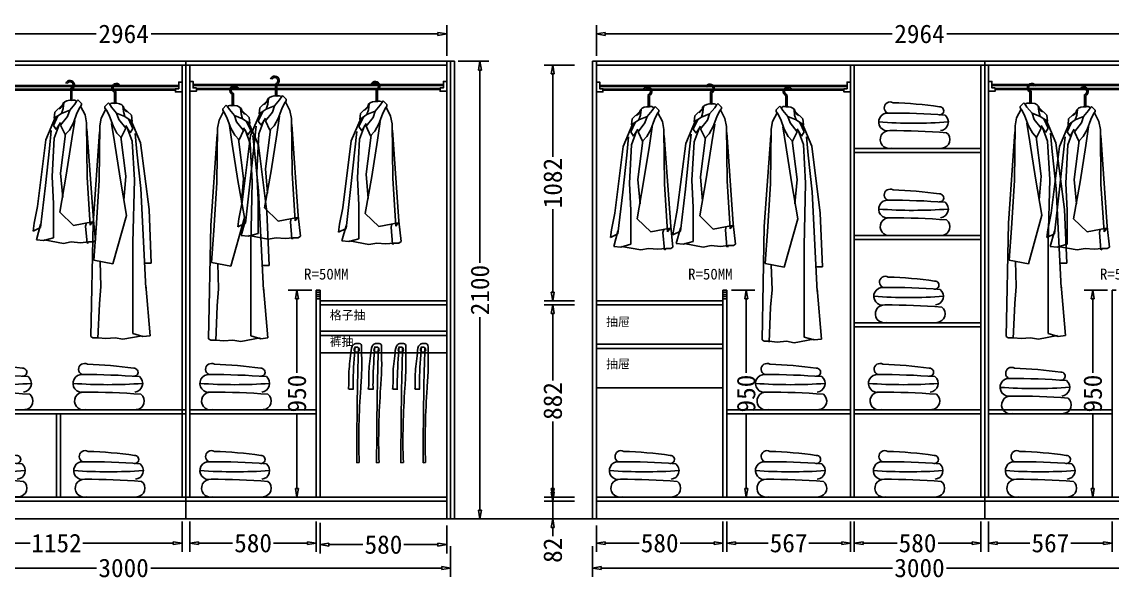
# Model space of a CAD drawing. Header units: millimetres. Extents: x 304407 to 361076, y -1262425 to -1203358.
# Drawn here: x 324807 to 329809, y -1255778 to -1253215 of the extents above; entities that cross this region are included whole.
import ezdxf

# ---------------------------------------------------------------- set-up
doc = ezdxf.new("R2010")
doc.units = ezdxf.units.MM
doc.header["$LTSCALE"] = 20
doc.layers.get('Defpoints').update_dxf_attribs({"color": 250})
for name, color, linetype in [('4', 1, 'Continuous'), ('6', 6, 'Continuous'), ('8', 8, 'Continuous'), ('LAYER10', 11, 'Continuous'), ('LAYER8', 11, 'Continuous'), ('图层3', 4, 'Continuous'), ('墙体', 40, 'Continuous')]:
    doc.layers.add(name, color=color, linetype=linetype)
doc.styles.get("Standard").update_dxf_attribs({"font": 'SimSun.ttf', "height": 85})
doc.styles.add('text', font='SimSun.ttf', dxfattribs={"height": 85})
doc.dimstyles.new('周文晶', dxfattribs={"dimtxt": 70, "dimasz": 40, "dimexe": 40, "dimexo": 30, "dimgap": 10, "dimtad": 0, "dimdec": 0, "dimtxsty": 'Standard', "dimblk": 'CLOSEDBLANK', "dimcen": 200, "dimclrd": 256, "dimclre": 256, "dimadec": 0, "dimazin": 0, "dimtfac": 1, "dimtdec": 0, "dimtmove": 0, "dimatfit": 3, "dimldrblk": 'CLOSEDBLANK', "dimfxl": 100, "dimfxlon": 1, "dimarcsym": 0})

# ---------------------------------------------------------------- blocks, each defined once
blk = doc.blocks.new('_ClosedBlank')
at = {"color": 0, "linetype": 'ByBlock', "lineweight": -2}
for p, q in [((-1, 0.17), (0, 0)), ((-1, 0.17), (-1, -0.17)), ((0, 0), (-1, -0.17))]:
    blk.add_line(p, q, dxfattribs=at)
blk = doc.blocks.new('*D2265')
at = {"lineweight": -2, "transparency": 16777216}
for p, q in [((325578.2, -1255507.8), (325578.2, -1255647.8)), ((326158.2, -1255507.8), (326158.2, -1255647.8)), ((325618.2, -1255607.8), (325774.2, -1255607.8)), ((326118.2, -1255607.8), (325962.3, -1255607.8))]:
    blk.add_line(p, q, dxfattribs=at)
at = {"layer": 'Defpoints', "color": 0, "transparency": 16777216}
for p in [(325578.2, -1253414.3), (326158.2, -1255396.3), (326158.2, -1255607.8)]:
    blk.add_point(p, dxfattribs=at)
at = {"lineweight": -2, "transparency": 16777216, "xscale": 40, "yscale": 40, "zscale": 40, "rotation": 180}
blk.add_blockref('_ClosedBlank', (325578.2, -1255607.8), dxfattribs=at)
at = {"lineweight": -2, "transparency": 16777216, "xscale": 40, "yscale": 40, "zscale": 40}
blk.add_blockref('_ClosedBlank', (326158.2, -1255607.8), dxfattribs=at)
at = {"color": 0, "transparency": 16777216, "insert": (325868.2, -1255607.8), "char_height": 85, "attachment_point": 5}
blk.add_mtext('580', dxfattribs=at)
blk = doc.blocks.new('*D2266')
at = {"lineweight": -2, "transparency": 16777216}
for p, q in [((323792.2, -1253370.9), (323792.2, -1253230.9)), ((326756.2, -1253370.9), (326756.2, -1253230.9)), ((323832.2, -1253270.9), (325148.5, -1253270.9)), ((326716.2, -1253270.9), (325399.9, -1253270.9))]:
    blk.add_line(p, q, dxfattribs=at)
at = {"layer": 'Defpoints', "color": 0, "transparency": 16777216}
for p in [(326756.2, -1253270.9), (323792.2, -1253414.3), (326756.2, -1253414.3)]:
    blk.add_point(p, dxfattribs=at)
at = {"lineweight": -2, "transparency": 16777216, "xscale": 40, "yscale": 40, "zscale": 40, "rotation": 180}
blk.add_blockref('_ClosedBlank', (323792.2, -1253270.9), dxfattribs=at)
at = {"lineweight": -2, "transparency": 16777216, "xscale": 40, "yscale": 40, "zscale": 40}
blk.add_blockref('_ClosedBlank', (326756.2, -1253270.9), dxfattribs=at)
at = {"color": 0, "transparency": 16777216, "insert": (325274.2, -1253270.9), "char_height": 85, "attachment_point": 5}
blk.add_mtext('2964', dxfattribs=at)
blk = doc.blocks.new('*D2267')
at = {"lineweight": -2, "transparency": 16777216}
for p, q in [((323774.2, -1255621.9), (323774.2, -1255761.9)), ((326774.2, -1255621.9), (326774.2, -1255761.9)), ((323814.2, -1255721.9), (325149.9, -1255721.9)), ((326734.2, -1255721.9), (325398.5, -1255721.9))]:
    blk.add_line(p, q, dxfattribs=at)
at = {"layer": 'Defpoints', "color": 0, "transparency": 16777216}
for p in [(323774.2, -1255496.3), (326774.2, -1255496.3), (326774.2, -1255721.9)]:
    blk.add_point(p, dxfattribs=at)
at = {"lineweight": -2, "transparency": 16777216, "xscale": 40, "yscale": 40, "zscale": 40, "rotation": 180}
blk.add_blockref('_ClosedBlank', (323774.2, -1255721.9), dxfattribs=at)
at = {"lineweight": -2, "transparency": 16777216, "xscale": 40, "yscale": 40, "zscale": 40}
blk.add_blockref('_ClosedBlank', (326774.2, -1255721.9), dxfattribs=at)
at = {"color": 0, "transparency": 16777216, "insert": (325274.2, -1255721.9), "char_height": 85, "attachment_point": 5}
blk.add_mtext('3000', dxfattribs=at)
blk = doc.blocks.new('*D2268')
at = {"lineweight": -2, "transparency": 16777216}
for p, q in [((326809.1, -1253396.3), (326949.1, -1253396.3)), ((326909.1, -1253436.3), (326909.1, -1254321.5)), ((326909.1, -1255456.3), (326909.1, -1254571)), ((326809.1, -1255496.3), (326949.1, -1255496.3))]:
    blk.add_line(p, q, dxfattribs=at)
at = {"layer": 'Defpoints', "color": 0, "transparency": 16777216}
for p in [(326774.2, -1253396.3), (326909.1, -1253396.3), (326774.2, -1255496.3)]:
    blk.add_point(p, dxfattribs=at)
at = {"lineweight": -2, "transparency": 16777216, "xscale": 40, "yscale": 40, "zscale": 40}
for p, rotation in [((326909.1, -1253396.3), 90), ((326909.1, -1255496.3), 270)]:
    blk.add_blockref('_ClosedBlank', p, dxfattribs=dict(at, rotation=rotation))
at = {"color": 0, "transparency": 16777216, "insert": (326909.1, -1254446.3), "char_height": 85, "attachment_point": 5, "rotation": 90}
blk.add_mtext('2100', dxfattribs=at)
blk = doc.blocks.new('*D2269')
at = {"lineweight": -2, "transparency": 16777216}
for p, q in [((326137.2, -1254446.3), (326029.2, -1254446.3)), ((326069.2, -1254486.3), (326069.2, -1254826.3)), ((326069.2, -1255356.3), (326069.2, -1255016.3)), ((326128.2, -1255396.3), (326029.2, -1255396.3))]:
    blk.add_line(p, q, dxfattribs=at)
at = {"layer": 'Defpoints', "color": 0, "transparency": 16777216}
for p in [(326167.2, -1254446.3), (326069.2, -1255396.3), (326158.2, -1255396.3)]:
    blk.add_point(p, dxfattribs=at)
at = {"lineweight": -2, "transparency": 16777216, "xscale": 40, "yscale": 40, "zscale": 40}
for p, rotation in [((326069.2, -1254446.3), 90), ((326069.2, -1255396.3), 270)]:
    blk.add_blockref('_ClosedBlank', p, dxfattribs=dict(at, rotation=rotation))
at = {"color": 0, "transparency": 16777216, "insert": (326069.2, -1254921.3), "char_height": 85, "attachment_point": 5, "rotation": 90}
blk.add_mtext('950', dxfattribs=at)
blk = doc.blocks.new('*D2270')
at = {"lineweight": -2, "transparency": 16777216}
for p, q in [((326176.2, -1255514.5), (326176.2, -1255654.5)), ((326756.2, -1255526.3), (326756.2, -1255654.5)), ((326216.2, -1255614.5), (326372.2, -1255614.5)), ((326716.2, -1255614.5), (326560.3, -1255614.5))]:
    blk.add_line(p, q, dxfattribs=at)
at = {"layer": 'Defpoints', "color": 0, "transparency": 16777216}
for p in [(326176.2, -1255396.3), (326756.2, -1255496.3), (326756.2, -1255614.5)]:
    blk.add_point(p, dxfattribs=at)
at = {"lineweight": -2, "transparency": 16777216, "xscale": 40, "yscale": 40, "zscale": 40, "rotation": 180}
blk.add_blockref('_ClosedBlank', (326176.2, -1255614.5), dxfattribs=at)
at = {"lineweight": -2, "transparency": 16777216, "xscale": 40, "yscale": 40, "zscale": 40}
blk.add_blockref('_ClosedBlank', (326756.2, -1255614.5), dxfattribs=at)
at = {"color": 0, "transparency": 16777216, "insert": (326466.2, -1255614.5), "char_height": 85, "attachment_point": 5}
blk.add_mtext('580', dxfattribs=at)
blk = doc.blocks.new('*D2276')
at = {"lineweight": -2, "transparency": 16777216}
for p, q in [((324390.2, -1255507.8), (324390.2, -1255647.8)), ((325542.2, -1255507.8), (325542.2, -1255647.8)), ((324430.2, -1255607.8), (324846, -1255607.8)), ((325502.2, -1255607.8), (325086.5, -1255607.8))]:
    blk.add_line(p, q, dxfattribs=at)
at = {"layer": 'Defpoints', "color": 0, "transparency": 16777216}
for p in [(324390.2, -1255396.3), (325542.2, -1255396.3), (325542.2, -1255607.8)]:
    blk.add_point(p, dxfattribs=at)
at = {"lineweight": -2, "transparency": 16777216, "xscale": 40, "yscale": 40, "zscale": 40, "rotation": 180}
blk.add_blockref('_ClosedBlank', (324390.2, -1255607.8), dxfattribs=at)
at = {"lineweight": -2, "transparency": 16777216, "xscale": 40, "yscale": 40, "zscale": 40}
blk.add_blockref('_ClosedBlank', (325542.2, -1255607.8), dxfattribs=at)
at = {"color": 0, "transparency": 16777216, "insert": (324966.2, -1255607.8), "char_height": 85, "attachment_point": 5}
blk.add_mtext('1152', dxfattribs=at)
blk = doc.blocks.new('*D2278')
at = {"lineweight": -2, "transparency": 16777216}
for p, q in [((327443.3, -1255526.3), (327443.3, -1255647.8)), ((328023.3, -1255507.8), (328023.3, -1255647.8)), ((327483.3, -1255607.8), (327639.3, -1255607.8)), ((327983.3, -1255607.8), (327827.4, -1255607.8))]:
    blk.add_line(p, q, dxfattribs=at)
at = {"layer": 'Defpoints', "color": 0, "transparency": 16777216}
for p in [(328023.3, -1255396.3), (327443.3, -1255496.3), (328023.3, -1255607.8)]:
    blk.add_point(p, dxfattribs=at)
at = {"lineweight": -2, "transparency": 16777216, "xscale": 40, "yscale": 40, "zscale": 40, "rotation": 180}
blk.add_blockref('_ClosedBlank', (327443.3, -1255607.8), dxfattribs=at)
at = {"lineweight": -2, "transparency": 16777216, "xscale": 40, "yscale": 40, "zscale": 40}
blk.add_blockref('_ClosedBlank', (328023.3, -1255607.8), dxfattribs=at)
at = {"color": 0, "transparency": 16777216, "insert": (327733.3, -1255607.8), "char_height": 85, "attachment_point": 5}
blk.add_mtext('580', dxfattribs=at)
blk = doc.blocks.new('*D2279')
at = {"lineweight": -2, "transparency": 16777216}
for p, q in [((329242.3, -1255507.8), (329242.3, -1255647.8)), ((329809.3, -1255507.8), (329809.3, -1255647.8)), ((329282.3, -1255607.8), (329432.2, -1255607.8)), ((329769.3, -1255607.8), (329619.4, -1255607.8))]:
    blk.add_line(p, q, dxfattribs=at)
at = {"layer": 'Defpoints', "color": 0, "transparency": 16777216}
for p in [(329242.3, -1255396.3), (329809.3, -1255396.3), (329809.3, -1255607.8)]:
    blk.add_point(p, dxfattribs=at)
at = {"lineweight": -2, "transparency": 16777216, "xscale": 40, "yscale": 40, "zscale": 40, "rotation": 180}
blk.add_blockref('_ClosedBlank', (329242.3, -1255607.8), dxfattribs=at)
at = {"lineweight": -2, "transparency": 16777216, "xscale": 40, "yscale": 40, "zscale": 40}
blk.add_blockref('_ClosedBlank', (329809.3, -1255607.8), dxfattribs=at)
at = {"color": 0, "transparency": 16777216, "insert": (329525.8, -1255607.8), "char_height": 85, "attachment_point": 5}
blk.add_mtext('567', dxfattribs=at)
blk = doc.blocks.new('*D2280')
at = {"lineweight": -2, "transparency": 16777216}
for p, q in [((327443.3, -1253370.9), (327443.3, -1253230.9)), ((330407.3, -1253370.9), (330407.3, -1253230.9)), ((327483.3, -1253270.9), (328799.6, -1253270.9)), ((330367.3, -1253270.9), (329051, -1253270.9))]:
    blk.add_line(p, q, dxfattribs=at)
at = {"layer": 'Defpoints', "color": 0, "transparency": 16777216}
for p in [(330407.3, -1253270.9), (327443.3, -1253414.3), (330407.3, -1253414.3)]:
    blk.add_point(p, dxfattribs=at)
at = {"lineweight": -2, "transparency": 16777216, "xscale": 40, "yscale": 40, "zscale": 40, "rotation": 180}
blk.add_blockref('_ClosedBlank', (327443.3, -1253270.9), dxfattribs=at)
at = {"lineweight": -2, "transparency": 16777216, "xscale": 40, "yscale": 40, "zscale": 40}
blk.add_blockref('_ClosedBlank', (330407.3, -1253270.9), dxfattribs=at)
at = {"color": 0, "transparency": 16777216, "insert": (328925.3, -1253270.9), "char_height": 85, "attachment_point": 5}
blk.add_mtext('2964', dxfattribs=at)
blk = doc.blocks.new('*D2281')
at = {"lineweight": -2, "transparency": 16777216}
for p, q in [((327425.3, -1255621.9), (327425.3, -1255761.9)), ((330425.3, -1255621.9), (330425.3, -1255761.9)), ((327465.3, -1255721.9), (328801, -1255721.9)), ((330385.3, -1255721.9), (329049.6, -1255721.9))]:
    blk.add_line(p, q, dxfattribs=at)
at = {"layer": 'Defpoints', "color": 0, "transparency": 16777216}
for p in [(327425.3, -1255496.3), (330425.3, -1255496.3), (330425.3, -1255721.9)]:
    blk.add_point(p, dxfattribs=at)
at = {"lineweight": -2, "transparency": 16777216, "xscale": 40, "yscale": 40, "zscale": 40, "rotation": 180}
blk.add_blockref('_ClosedBlank', (327425.3, -1255721.9), dxfattribs=at)
at = {"lineweight": -2, "transparency": 16777216, "xscale": 40, "yscale": 40, "zscale": 40}
blk.add_blockref('_ClosedBlank', (330425.3, -1255721.9), dxfattribs=at)
at = {"color": 0, "transparency": 16777216, "insert": (328925.3, -1255721.9), "char_height": 85, "attachment_point": 5}
blk.add_mtext('3000', dxfattribs=at)
blk = doc.blocks.new('*D2283')
at = {"lineweight": -2, "transparency": 16777216}
for p, q in [((329788.3, -1254446.3), (329680.3, -1254446.3)), ((329720.3, -1254486.3), (329720.3, -1254826.3)), ((329720.3, -1255356.3), (329720.3, -1255016.3)), ((329779.3, -1255396.3), (329680.3, -1255396.3))]:
    blk.add_line(p, q, dxfattribs=at)
at = {"layer": 'Defpoints', "color": 0, "transparency": 16777216}
for p in [(329818.3, -1254446.3), (329720.3, -1255396.3), (329809.3, -1255396.3)]:
    blk.add_point(p, dxfattribs=at)
at = {"lineweight": -2, "transparency": 16777216, "xscale": 40, "yscale": 40, "zscale": 40}
for p, rotation in [((329720.3, -1254446.3), 90), ((329720.3, -1255396.3), 270)]:
    blk.add_blockref('_ClosedBlank', p, dxfattribs=dict(at, rotation=rotation))
at = {"color": 0, "transparency": 16777216, "insert": (329720.3, -1254921.3), "char_height": 85, "attachment_point": 5, "rotation": 90}
blk.add_mtext('950', dxfattribs=at)
blk = doc.blocks.new('*D2285')
at = {"lineweight": -2, "transparency": 16777216}
for p, q in [((327243, -1255374.3), (327243, -1255334.3)), ((327343, -1255414.3), (327203, -1255414.3)), ((327243, -1255414.3), (327243, -1255496.3)), ((327343, -1255496.3), (327203, -1255496.3)), ((327243, -1255536.3), (327243, -1255576.3))]:
    blk.add_line(p, q, dxfattribs=at)
at = {"layer": 'Defpoints', "color": 0, "transparency": 16777216}
for p in [(327243, -1255414.3), (327443.3, -1255414.3), (327425.3, -1255496.3)]:
    blk.add_point(p, dxfattribs=at)
at = {"lineweight": -2, "transparency": 16777216, "xscale": 40, "yscale": 40, "zscale": 40}
for p, rotation in [((327243, -1255414.3), 270), ((327243, -1255496.3), 90)]:
    blk.add_blockref('_ClosedBlank', p, dxfattribs=dict(at, rotation=rotation))
at = {"color": 0, "transparency": 16777216, "insert": (327243, -1255640.3), "char_height": 85, "attachment_point": 5, "rotation": 90}
blk.add_mtext('82', dxfattribs=at)
blk = doc.blocks.new('*D2286')
at = {"lineweight": -2, "transparency": 16777216}
for p, q in [((327343, -1254514.3), (327203, -1254514.3)), ((327243, -1254554.3), (327243, -1254861)), ((327243, -1255356.3), (327243, -1255049.6)), ((327343, -1255396.3), (327203, -1255396.3))]:
    blk.add_line(p, q, dxfattribs=at)
at = {"layer": 'Defpoints', "color": 0, "transparency": 16777216}
for p in [(327243, -1254514.3), (327443.3, -1254514.3), (327443.3, -1255396.3)]:
    blk.add_point(p, dxfattribs=at)
at = {"lineweight": -2, "transparency": 16777216, "xscale": 40, "yscale": 40, "zscale": 40}
for p, rotation in [((327243, -1254514.3), 90), ((327243, -1255396.3), 270)]:
    blk.add_blockref('_ClosedBlank', p, dxfattribs=dict(at, rotation=rotation))
at = {"color": 0, "transparency": 16777216, "insert": (327243, -1254955.3), "char_height": 85, "attachment_point": 5, "rotation": 90}
blk.add_mtext('882', dxfattribs=at)
blk = doc.blocks.new('*D2287')
at = {"lineweight": -2, "transparency": 16777216}
for p, q in [((327343, -1253414.3), (327203, -1253414.3)), ((327243, -1253454.3), (327243, -1253835)), ((327243, -1254456.3), (327243, -1254075.5)), ((327343, -1254496.3), (327203, -1254496.3))]:
    blk.add_line(p, q, dxfattribs=at)
at = {"layer": 'Defpoints', "color": 0, "transparency": 16777216}
for p in [(327243, -1253414.3), (327443.3, -1253414.3), (327443.3, -1254496.3)]:
    blk.add_point(p, dxfattribs=at)
at = {"lineweight": -2, "transparency": 16777216, "xscale": 40, "yscale": 40, "zscale": 40}
for p, rotation in [((327243, -1253414.3), 90), ((327243, -1254496.3), 270)]:
    blk.add_blockref('_ClosedBlank', p, dxfattribs=dict(at, rotation=rotation))
at = {"color": 0, "transparency": 16777216, "insert": (327243, -1253955.3), "char_height": 85, "attachment_point": 5, "rotation": 90}
blk.add_mtext('1082', dxfattribs=at)
blk = doc.blocks.new('*D2288')
at = {"lineweight": -2, "transparency": 16777216}
for p, q in [((328041.3, -1255507.8), (328041.3, -1255647.8)), ((328608.3, -1255507.8), (328608.3, -1255647.8)), ((328081.3, -1255607.8), (328231.2, -1255607.8)), ((328568.3, -1255607.8), (328418.4, -1255607.8))]:
    blk.add_line(p, q, dxfattribs=at)
at = {"layer": 'Defpoints', "color": 0, "transparency": 16777216}
for p in [(328041.3, -1255396.3), (328608.3, -1255396.3), (328608.3, -1255607.8)]:
    blk.add_point(p, dxfattribs=at)
at = {"lineweight": -2, "transparency": 16777216, "xscale": 40, "yscale": 40, "zscale": 40, "rotation": 180}
blk.add_blockref('_ClosedBlank', (328041.3, -1255607.8), dxfattribs=at)
at = {"lineweight": -2, "transparency": 16777216, "xscale": 40, "yscale": 40, "zscale": 40}
blk.add_blockref('_ClosedBlank', (328608.3, -1255607.8), dxfattribs=at)
at = {"color": 0, "transparency": 16777216, "insert": (328324.8, -1255607.8), "char_height": 85, "attachment_point": 5}
blk.add_mtext('567', dxfattribs=at)
blk = doc.blocks.new('*D2289')
at = {"lineweight": -2, "transparency": 16777216}
for p, q in [((328062.3, -1254446.3), (328170.3, -1254446.3)), ((328130.3, -1254486.3), (328130.3, -1254826.3)), ((328130.3, -1255356.3), (328130.3, -1255016.3)), ((328071.3, -1255396.3), (328170.3, -1255396.3))]:
    blk.add_line(p, q, dxfattribs=at)
at = {"layer": 'Defpoints', "color": 0, "transparency": 16777216}
for p in [(328032.3, -1254446.3), (328041.3, -1255396.3), (328130.3, -1255396.3)]:
    blk.add_point(p, dxfattribs=at)
at = {"lineweight": -2, "transparency": 16777216, "xscale": 40, "yscale": 40, "zscale": 40}
for p, rotation in [((328130.3, -1254446.3), 90), ((328130.3, -1255396.3), 270)]:
    blk.add_blockref('_ClosedBlank', p, dxfattribs=dict(at, rotation=rotation))
at = {"color": 0, "transparency": 16777216, "insert": (328130.3, -1254921.3), "char_height": 85, "attachment_point": 5, "rotation": 90}
blk.add_mtext('950', dxfattribs=at)
blk = doc.blocks.new('*D2290')
at = {"lineweight": -2, "transparency": 16777216}
for p, q in [((328626.3, -1255507.8), (328626.3, -1255647.8)), ((329206.3, -1255507.8), (329206.3, -1255647.8)), ((328666.3, -1255607.8), (328822.3, -1255607.8)), ((329166.3, -1255607.8), (329010.4, -1255607.8))]:
    blk.add_line(p, q, dxfattribs=at)
at = {"layer": 'Defpoints', "color": 0, "transparency": 16777216}
for p in [(328626.3, -1255396.3), (329206.3, -1255396.3), (329206.3, -1255607.8)]:
    blk.add_point(p, dxfattribs=at)
at = {"lineweight": -2, "transparency": 16777216, "xscale": 40, "yscale": 40, "zscale": 40, "rotation": 180}
blk.add_blockref('_ClosedBlank', (328626.3, -1255607.8), dxfattribs=at)
at = {"lineweight": -2, "transparency": 16777216, "xscale": 40, "yscale": 40, "zscale": 40}
blk.add_blockref('_ClosedBlank', (329206.3, -1255607.8), dxfattribs=at)
at = {"color": 0, "transparency": 16777216, "insert": (328916.3, -1255607.8), "char_height": 85, "attachment_point": 5}
blk.add_mtext('580', dxfattribs=at)
blk = doc.blocks.new('A$C1C5764E0')
at = {"layer": '8'}
for p, q in [((172.3, 708.4), (172.3, 657.4)), ((178.3, 708.4), (178.3, 657.4)), ((191.5, 639.3), (201.2, 654.6)), ((201.2, 654.6), (205.3, 658.7)), ((205.3, 658.7), (222, 642.1)), ((99.9, 601.9), (97.1, 574.2)), ((135.3, 635.3), (99.9, 601.9)), ((130.4, 596.4), (137.4, 618.5)), ((130.4, 596.4), (167.9, 611.6)), ((137.4, 618.5), (140.1, 644.9)), ((158.2, 582.5), (167.9, 611.6)), ((167.9, 611.6), (191.5, 639.3)), ((213.6, 624.1), (201.2, 597.8)), ((222, 635.2), (213.6, 624.1)), ((217.8, 629.6), (238.6, 589.4)), ((222, 642.1), (222, 635.2)), ((103, 580.9), (58.4, 475.1)), ((113.7, 585.2), (93.2, 541.7)), ((97.1, 574.2), (130.4, 596.4)), ((106.3, 522.1), (125.9, 554.7)), ((126.3, 542.3), (158.2, 582.5)), ((184.5, 553.4), (166.5, 520.1)), ((178.3, 479.5), (191.3, 564.6)), ((201.2, 597.8), (184.5, 553.4)), ((238.6, 589.4), (245.5, 553.4)), ((245.5, 553.4), (248.3, 302.5)), ((75, 435), (83.4, 518.8)), ((93.2, 541.7), (106.3, 522.1)), ((96.5, 482.8), (119.4, 544.9)), ((148.8, 502.4), (125.9, 322.6)), ((147.1, 499.3), (126.3, 542.3)), ((166.5, 520.1), (147.1, 499.3)), ((276.4, 106.8), (247, 525.3)), ((58.4, 475.1), (19.5, 168.8)), ((86.6, 306.3), (96.5, 482.8)), ((152.1, 312.8), (178.3, 479.5)), ((57, 265.8), (75, 435)), ((93.2, 180.9), (86.6, 306.3)), ((122.6, 142.8), (152.1, 312.8)), ((125.9, 322.6), (135.7, 211.4)), ((248.3, 302.5), (262.2, 83.5)), ((34.3, 73.1), (57, 265.8)), ((19.5, 168.8), (4.8, 92.7)), ((93.2, 26.2), (93.2, 180.9)), ((184.8, 82.8), (122.6, 142.8)), ((286.7, 13.1), (276.4, 106.8)), ((4.8, 92.7), (0, 56.7)), ((0, 56.7), (34.3, 73.1)), ((34.3, 86.2), (14.7, 16.3)), ((273.1, 99.1), (184.8, 82.8)), ((244.2, 93.8), (240.9, 79.6)), ((240.9, 79.6), (247.4, 1.1)), ((262.2, 83.5), (273.1, 99.1)), ((14.7, 16.3), (47.4, 13.1)), ((47.4, 13.1), (93.2, 26.2)), ((50.7, 16.3), (139, 0)), ((139, 0), (175, 6.5)), ((175, 6.5), (217.5, 3.3)), ((217.5, 3.3), (253.5, 6.5)), ((247.4, 1.1), (254, 3.3)), ((253.5, 6.5), (276.9, 6.5)), ((276.9, 6.5), (286.7, 13.1))]:
    blk.add_line(p, q, dxfattribs=at)
for centre, radius, start, end in [((168.9, 727.1), 20.9, 296.6338, 159.5285), ((168.9, 727.1), 14.9, 296.6338, 150.6175), ((175.9, 709.9), 3.91, 94.6712, 201.9626), ((168.9, 613.1), 43.9, 77.6993, 138.5966), ((186.2, 639.8), 18, 42.48, 116.3392), ((110.9, 641.2), 25.1, 286.2636, 2.0248)]:
    blk.add_arc(centre, radius, start, end, dxfattribs=at)
blk = doc.blocks.new('A$C4F477F88')
at = {"layer": 'LAYER10'}
blk.add_blockref('A$C1C5764E0', (0, 0), dxfattribs=at)
blk = doc.blocks.new('A$C5E603B19')
at = {"layer": 'LAYER8'}
blk.add_blockref('A$C4F477F88', (0, 0), dxfattribs=at)
blk = doc.blocks.new('A$C1B0A679D')
at = {"layer": '图层3'}
blk.add_blockref('A$C5E603B19', (0, 0), dxfattribs=at)
blk = doc.blocks.new('A$C52EB379C')
at = {"layer": '8'}
for p, q in [((163.3, 1134.6), (163.3, 1083.5)), ((169.3, 1134.6), (169.3, 1083.5)), ((126.4, 1061.5), (91, 1028.1)), ((128.4, 1044.7), (131.2, 1071)), ((159, 1037.8), (182.5, 1065.5)), ((182.5, 1065.5), (192.3, 1080.7)), ((192.3, 1080.7), (196.4, 1084.9)), ((196.4, 1084.9), (213.1, 1068.3)), ((213.1, 1061.3), (204.7, 1050.2)), ((208.9, 1055.8), (229.7, 1015.6)), ((213.1, 1068.3), (213.1, 1061.3)), ((94.1, 1007.1), (49.5, 901.3)), ((104.8, 1011.4), (84.3, 967.8)), ((91, 1028.1), (88.2, 1000.3)), ((88.2, 1000.3), (121.5, 1022.5)), ((117.4, 968.5), (149.3, 1008.7)), ((121.5, 1022.5), (128.4, 1044.7)), ((121.5, 1022.5), (159, 1037.8)), ((149.3, 1008.7), (159, 1037.8)), ((192.3, 1023.9), (175.6, 979.5)), ((204.7, 1050.2), (192.3, 1023.9)), ((229.7, 1015.6), (236.6, 979.5)), ((84.3, 967.8), (97.4, 948.2)), ((87.6, 909), (110.5, 971.1)), ((97.4, 948.2), (117, 980.9)), ((138.2, 925.5), (117.4, 968.5)), ((175.6, 979.5), (157.6, 946.3)), ((169.3, 905.7), (182.4, 990.7)), ((236.6, 979.5), (239.4, 728.7)), ((267.5, 533), (238.1, 951.5)), ((49.5, 901.3), (10.6, 595)), ((66.1, 861.1), (74.5, 944.9)), ((77.7, 732.4), (87.6, 909)), ((139.9, 928.6), (117, 748.8)), ((157.6, 946.3), (138.2, 925.5)), ((143.2, 738.9), (169.3, 905.7)), ((48.1, 692), (66.1, 861.1)), ((84.3, 444.7), (77.7, 732.4)), ((113.7, 568.9), (143.2, 738.9)), ((117, 748.8), (126.8, 637.6)), ((239.4, 728.7), (253.3, 509.7)), ((25.4, 235.4), (48.1, 692)), ((10.6, 595), (0, 349)), ((175.9, 346.6), (113.7, 568.9)), ((253.3, 509.7), (264.2, 362.9)), ((277.8, 13.1), (267.5, 533)), ((84.3, 26.2), (84.3, 444.7)), ((264.2, 362.9), (175.9, 346.6)), ((235.3, 357.6), (232, 242)), ((0, 349), (31, 349)), ((25.4, 248.5), (5.8, 16.3)), ((232, 242), (238.5, 163.5)), ((238.5, 163.5), (245.1, 3.3)), ((5.8, 16.3), (38.5, 13.1)), ((38.5, 13.1), (84.3, 26.2)), ((41.7, 16.3), (130.1, 0)), ((130.1, 0), (166.1, 6.5)), ((166.1, 6.5), (208.6, 3.3)), ((208.6, 3.3), (244.6, 6.5)), ((244.6, 6.5), (268, 6.5)), ((268, 6.5), (277.8, 13.1))]:
    blk.add_line(p, q, dxfattribs=at)
for centre, radius, start, end in [((160, 1153.2), 20.9, 296.6338, 159.5285), ((160, 1153.2), 14.9, 296.6338, 150.6175), ((167, 1136), 3.91, 94.6712, 201.9626), ((102, 1067.4), 25.1, 286.2636, 2.0248), ((160, 1039.2), 43.9, 77.6993, 138.5966), ((177.3, 1066), 18, 42.48, 116.3392)]:
    blk.add_arc(centre, radius, start, end, dxfattribs=at)
blk = doc.blocks.new('A$C05785CA5')
at = {"layer": 'LAYER10'}
blk.add_blockref('A$C52EB379C', (0, 0), dxfattribs=at)
blk = doc.blocks.new('A$C100967EE')
at = {"layer": 'LAYER10'}
blk.add_blockref('A$C05785CA5', (0, 0), dxfattribs=at)
blk = doc.blocks.new('A$C65D30603')
at = {"layer": 'LAYER8'}
blk.add_blockref('A$C100967EE', (0, 0), dxfattribs=at)
blk = doc.blocks.new('A$C50CE712E')
at = {"layer": '图层3'}
blk.add_blockref('A$C65D30603', (0, 0), dxfattribs=at)
blk = doc.blocks.new('A$C11F00F61')
at = {"color": 8}
blk.add_line((48.2, 0), (290.3, 1.2), dxfattribs=at)
at = {"layer": '墙体', "color": 8}
for centre, radius, start, end in [((52.6, 186.6), 26.7, 59.8021, 244.0801), ((9.8, -1698.7), 1909.1, 81.8981, 88.3112), ((41, 121.6), 41, 86.0834, 284.0988), ((53.8, -3125.6), 3288.1, 85.6244, 90.1755), ((280.3, 173), 18.4, 260.1551, 94.4157), ((279.7, 121.7), 40, 274.9406, 51.3165), ((159.2, 2329.1), 2213.2, 265.8756, 274.159), ((48.2, 41), 41, 86.0834, 284.0988), ((61, -3206.2), 3288.1, 85.6244, 90.1755), ((286.9, 41.1), 40, 274.9406, 51.3165)]:
    blk.add_arc(centre, radius, start, end, dxfattribs=at)
blk = doc.blocks.new('A$C3B9601DC')
at = {"layer": '4', "color": 8}
blk.add_line((62, 1.5), (47.4, 0), dxfattribs=at)
for points, knots in [([(62, 1.5), (55.4, 144.3), (62.8, 324.3), (78.7, 548.8), (75.2, 622.1), (75.7, 684.6), (46.8, 686.9), (17.9, 676.1), (12.7, 599.8), (-1.5, 524.3), (4.4, 450.4), (0, 421.8)], [0, 0, 0, 0, 428.516837, 544.203019, 664.137455, 677.621305, 701.749401, 722.125787, 770.743064, 895.133582, 980.731534, 980.731534, 980.731534, 980.731534]), ([(37.8, 667.5), (32.8, 603.2), (26.4, 521.3), (26.8, 439.3), (26.9, 421.8)], [0, 0, 0, 0, 193.394932, 246.046188, 246.046188, 246.046188, 246.046188])]:
    blk.add_open_spline(points, degree=3, knots=knots, dxfattribs=at)
blk.add_spline([(57.6, 658.7), (53.2, 497.8), (47.4, 0)], degree=3, dxfattribs=at)
blk.add_open_spline([(1.4, 421.8), (10.7, 421.8), (19.9, 421.8), (29.2, 421.8)], degree=3, dxfattribs=at)
at = {"layer": '6', "color": 8}
blk.add_circle((47.2, 648.9), 15, dxfattribs=at)
blk = doc.blocks.new('edr334343')
at = {"layer": '6', "color": 8, "xscale": 0.7999999999301508, "yscale": 0.7999999999301508, "zscale": 0.7999999999301508}
for p in [(311012.9, -1202094.7), (311104.2, -1202094.7), (311215.5, -1202094.7), (311317.6, -1202094.7)]:
    blk.add_blockref('A$C3B9601DC', p, dxfattribs=at)

msp = doc.modelspace()

# ---------------------------------------------------------------- linework, layer by layer
for p, q in [((323774.2, -1253396.3), (326774.2, -1253396.3)), ((323792.2, -1253414.3), (326756.2, -1253414.3)), ((325542.2, -1255396.3), (325542.2, -1253414.3)), ((325560.2, -1255496.3), (325560.2, -1253396.3)), ((325578.2, -1255396.3), (325578.2, -1253414.3)), ((326756.2, -1253396.3), (326756.2, -1255496.3)), ((326774.2, -1253396.3), (326774.2, -1255496.3)), ((326792.2, -1253396.3), (326774.2, -1253396.3)), ((326792.2, -1255496.3), (326792.2, -1253396.3)), ((327425.3, -1255496.3), (327425.3, -1253396.3)), ((327425.3, -1253396.3), (330425.3, -1253396.3)), ((327443.3, -1255496.3), (327443.3, -1253396.3)), ((327443.3, -1253414.3), (330407.3, -1253414.3)), ((328608.3, -1255396.3), (328608.3, -1253414.3)), ((328626.3, -1255396.3), (328626.3, -1253414.3)), ((329206.3, -1255396.3), (329206.3, -1253414.3)), ((329224.3, -1255496.3), (329224.3, -1253396.3)), ((329242.3, -1255396.3), (329242.3, -1253414.3)), ((328626.3, -1253796.3), (329206.3, -1253796.3)), ((328626.3, -1253814.3), (329206.3, -1253814.3)), ((328626.3, -1254196.3), (329206.3, -1254196.3)), ((328626.3, -1254214.3), (329206.3, -1254214.3)), ((326158.2, -1254446.3), (326158.2, -1255396.3)), ((326176.2, -1254446.3), (326158.2, -1254446.3)), ((326176.2, -1254456.3), (326158.2, -1254456.3)), ((326176.2, -1254466.3), (326158.2, -1254466.3)), ((326176.2, -1254476.3), (326158.2, -1254476.3)), ((326176.2, -1254486.3), (326158.2, -1254486.3)), ((326176.2, -1254446.3), (326176.2, -1255396.3)), ((328023.3, -1254446.3), (328023.3, -1255396.3)), ((328023.3, -1254446.3), (328041.3, -1254446.3)), ((328023.3, -1254456.3), (328041.3, -1254456.3)), ((328023.3, -1254466.3), (328041.3, -1254466.3)), ((328023.3, -1254476.3), (328041.3, -1254476.3)), ((328023.3, -1254486.3), (328041.3, -1254486.3)), ((328041.3, -1254446.3), (328041.3, -1255396.3)), ((329809.3, -1254446.3), (329809.3, -1255396.3)), ((329827.3, -1254446.3), (329809.3, -1254446.3)), ((326756.2, -1254496.3), (326176.2, -1254496.3)), ((326756.2, -1254514.3), (326176.2, -1254514.3)), ((327443.3, -1254496.3), (328023.3, -1254496.3)), ((327443.3, -1254514.3), (328023.3, -1254514.3)), ((326756.2, -1254634.3), (326176.2, -1254634.3)), ((328626.3, -1254596.3), (329206.3, -1254596.3)), ((328626.3, -1254614.3), (329206.3, -1254614.3)), ((326756.2, -1254654.3), (326176.2, -1254654.3)), ((326756.2, -1254734.3), (326176.2, -1254734.3)), ((327443.3, -1254694.3), (328023.3, -1254694.3)), ((327443.3, -1254714.3), (328023.3, -1254714.3)), ((327443.3, -1254894.3), (328023.3, -1254894.3)), ((325560.2, -1254996.3), (324390.2, -1254996.3)), ((325560.2, -1255014.3), (324390.2, -1255014.3)), ((324966.2, -1255014.3), (324966.2, -1255396.3)), ((324984.2, -1255014.3), (324984.2, -1255396.3)), ((326158.2, -1254996.3), (325578.2, -1254996.3)), ((326158.2, -1255014.3), (325578.2, -1255014.3)), ((328041.3, -1254996.3), (328608.3, -1254996.3)), ((328041.3, -1255014.3), (328608.3, -1255014.3)), ((328626.3, -1254996.3), (329206.3, -1254996.3)), ((328626.3, -1255014.3), (329206.3, -1255014.3)), ((329809.3, -1254996.3), (329242.3, -1254996.3)), ((329809.3, -1255014.3), (329242.3, -1255014.3)), ((323792.2, -1255396.3), (326756.2, -1255396.3)), ((323792.2, -1255414.3), (326756.2, -1255414.3)), ((327443.3, -1255396.3), (330407.3, -1255396.3)), ((327443.3, -1255414.3), (330407.3, -1255414.3)), ((323774.2, -1255496.3), (326774.2, -1255496.3)), ((326774.2, -1255496.3), (326792.2, -1255496.3)), ((327425.3, -1255496.3), (330425.3, -1255496.3))]:
    msp.add_line(p, q)
at = {"color": 8}
msp.add_line((361075.9, -1255496.3), (304407.4, -1255496.3), dxfattribs=at)
msp.add_line((361075.9, -1255496.3), (304407.4, -1255496.3), dxfattribs=at)
at = {"lineweight": 30}
for points in [[(325578.2, -1253488.6), (325593.2, -1253488.6), (325593.2, -1253518.6), (325608.2, -1253518.6), (325608.2, -1253533.6), (325578.2, -1253533.6)], [(326756.2, -1253488.6), (326741.2, -1253488.6), (326741.2, -1253518.6), (326726.2, -1253518.6), (326726.2, -1253533.6), (326756.2, -1253533.6)], [(329242.3, -1253488.6), (329257.3, -1253488.6), (329257.3, -1253518.6), (329272.3, -1253518.6), (329272.3, -1253533.6), (329242.3, -1253533.6)], [(325527.2, -1253507), (324405.2, -1253507)], [(325527.2, -1253511.6), (324405.2, -1253511.6)], [(325512.2, -1253524.1), (324420.2, -1253524.1)], [(325512.2, -1253529.5), (324420.2, -1253529.5)], [(325542.2, -1253492), (325527.2, -1253492), (325527.2, -1253522), (325512.2, -1253522), (325512.2, -1253537), (325542.2, -1253537)], [(326741.2, -1253503.6), (325593.2, -1253503.6)], [(326741.2, -1253508.1), (325593.2, -1253508.1)], [(326726.2, -1253520.6), (325608.2, -1253520.6)], [(326726.2, -1253526.1), (325608.2, -1253526.1)], [(327443.3, -1253492), (327458.3, -1253492), (327458.3, -1253522), (327473.3, -1253522), (327473.3, -1253537), (327443.3, -1253537)], [(328593.3, -1253507), (327458.3, -1253507)], [(328593.3, -1253511.6), (327458.3, -1253511.6)], [(328578.3, -1253524.1), (327473.3, -1253524.1)], [(328578.3, -1253529.5), (327473.3, -1253529.5)], [(328608.3, -1253492), (328593.3, -1253492), (328593.3, -1253522), (328578.3, -1253522), (328578.3, -1253537), (328608.3, -1253537)], [(330392.3, -1253503.6), (329257.3, -1253503.6)], [(330392.3, -1253508.1), (329257.3, -1253508.1)], [(330377.3, -1253520.6), (329272.3, -1253520.6)], [(330377.3, -1253526.1), (329272.3, -1253526.1)]]:
    msp.add_lwpolyline(points, dxfattribs=at)

# ---------------------------------------------------------------- block references
for name, p in [('A$C1B0A679D', (324859.1, -1254232.1)), ('A$C1B0A679D', (325798.5, -1254212.3)), ('A$C1B0A679D', (326260.3, -1254237.1)), ('A$C1B0A679D', (327507.7, -1254262)), ('A$C1B0A679D', (327794.4, -1254248.9)), ('A$C1B0A679D', (329509.6, -1254262)), ('A$C11F00F61', (328737.9, -1253796.3)), ('A$C11F00F61', (328737.9, -1254196.3)), ('A$C11F00F61', (328715.7, -1254596.3)), ('edr334343', (15292.6, -53144.3)), ('A$C11F00F61', (324531.4, -1254996.3)), ('A$C11F00F61', (325041.9, -1254996.3)), ('A$C11F00F61', (325624.4, -1254996.3)), ('A$C11F00F61', (328172.8, -1254996.3)), ('A$C11F00F61', (328691.3, -1254996.3)), ('A$C11F00F61', (329294.9, -1255014.3)), ('A$C11F00F61', (324503.4, -1255396.3)), ('A$C11F00F61', (325045, -1255396.3)), ('A$C11F00F61', (325624.4, -1255396.3)), ('A$C11F00F61', (327502.5, -1255396.3)), ('A$C11F00F61', (328172.8, -1255396.3)), ('A$C11F00F61', (328713.4, -1255396.3)), ('A$C11F00F61', (329319.2, -1255396.3))]:
    msp.add_blockref(name, p)
at = {"xscale": -1}
for p in [(325401.3, -1254672.2), (325941.8, -1254682.4), (328480.8, -1254687.9), (329600.6, -1254671.7)]:
    msp.add_blockref('A$C50CE712E', p, dxfattribs=at)

# ---------------------------------------------------------------- texts
at = {"attachment_point": 1, "style": 'text'}
for s, insert, char_height, width in [('R=50MM', (326102, -1254347.8), 50, 419.038), ('R=50MM', (327863.8, -1254347.8), 50, 419.038), ('R=50MM', (329753.1, -1254347.8), 50, 419.038), ('格子抽', (326219.8, -1254541.4), 40, 305.609), ('抽屉', (327487.6, -1254571.9), 40, 305.609), ('裤抽', (326219.8, -1254662.6), 40, 305.609), ('抽屉', (327487.6, -1254765.3), 40, 305.609)]:
    msp.add_mtext(s, dxfattribs=dict(at, insert=insert, char_height=char_height, width=width))

# ---------------------------------------------------------------- dimensions: what is measured, and where the dimension line sits
for base, p1, p2, picture, middle in [((326756.2, -1253270.9), (323792.2, -1253414.3), (326756.2, -1253414.3), '*D2266', (325274.2, -1253270.9)), ((330407.3, -1253270.9), (327443.3, -1253414.3), (330407.3, -1253414.3), '*D2280', (328925.3, -1253270.9)), ((326158.2, -1255607.8), (325578.2, -1253414.3), (326158.2, -1255396.3), '*D2265', (325868.2, -1255607.8)), ((325542.2, -1255607.8), (324390.2, -1255396.3), (325542.2, -1255396.3), '*D2276', (324966.2, -1255607.8)), ((326756.2, -1255614.5), (326176.2, -1255396.3), (326756.2, -1255496.3), '*D2270', (326466.2, -1255614.5)), ((328023.3, -1255607.8), (327443.3, -1255496.3), (328023.3, -1255396.3), '*D2278', (327733.3, -1255607.8)), ((328608.3, -1255607.8), (328041.3, -1255396.3), (328608.3, -1255396.3), '*D2288', (328324.8, -1255607.8)), ((329206.3, -1255607.8), (328626.3, -1255396.3), (329206.3, -1255396.3), '*D2290', (328916.3, -1255607.8)), ((329809.3, -1255607.8), (329242.3, -1255396.3), (329809.3, -1255396.3), '*D2279', (329525.8, -1255607.8)), ((326774.2, -1255721.9), (323774.2, -1255496.3), (326774.2, -1255496.3), '*D2267', (325274.2, -1255721.9)), ((330425.3, -1255721.9), (327425.3, -1255496.3), (330425.3, -1255496.3), '*D2281', (328925.3, -1255721.9))]:
    dim = msp.add_linear_dim(base=base, p1=p1, p2=p2, dimstyle='周文晶')
    dim.commit()
    dim.dimension.update_dxf_attribs({"geometry": picture, "text_midpoint": middle})
for base, p1, p2, angle, picture, middle in [((326909.1, -1253396.3), (326774.2, -1255496.3), (326774.2, -1253396.3), 90, '*D2268', (326909.1, -1254446.3)), ((327243, -1253414.3), (327443.3, -1254496.3), (327443.3, -1253414.3), 270, '*D2287', (327243, -1253955.3)), ((326069.2, -1255396.3), (326167.2, -1254446.3), (326158.2, -1255396.3), 90, '*D2269', (326069.2, -1254921.3)), ((328130.3, -1255396.3), (328032.3, -1254446.3), (328041.3, -1255396.3), 90, '*D2289', (328130.3, -1254921.3)), ((329720.3, -1255396.3), (329818.3, -1254446.3), (329809.3, -1255396.3), 90, '*D2283', (329720.3, -1254921.3)), ((327243, -1254514.3), (327443.3, -1255396.3), (327443.3, -1254514.3), 270, '*D2286', (327243, -1254955.3))]:
    dim = msp.add_linear_dim(base=base, p1=p1, p2=p2, angle=angle, dimstyle='周文晶')
    dim.commit()
    dim.dimension.update_dxf_attribs({"geometry": picture, "text_midpoint": middle})
dim = msp.add_linear_dim(base=(327243, -1255414.3), p1=(327425.3, -1255496.3), p2=(327443.3, -1255414.3), angle=270, dimstyle='周文晶')
dim.commit()
dim.dimension.update_dxf_attribs({"geometry": '*D2285', "text_midpoint": (327243, -1255640.3), "dimtype": 128})

doc.saveas('drawing.dxf')
